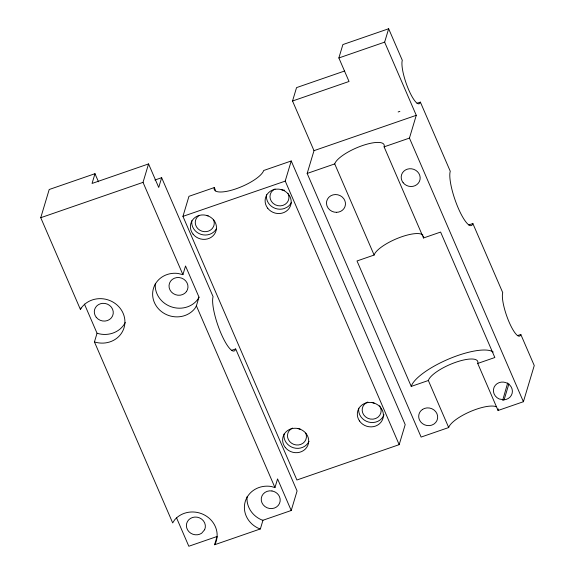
<?xml version="1.0" encoding="UTF-8"?>
<svg xmlns="http://www.w3.org/2000/svg" width="575" height="575" viewBox="0 0 575 575"><rect width="100%" height="100%" fill="white"/><g stroke="black" fill="none" stroke-linecap="round" stroke-linejoin="round"><path stroke-width="0.86" d="M154.905 180.018L161.654 177.689L213.088 296.671A29.843 6.957 70.9 0 0 221.131 333.651A29.843 6.957 70.9 0 0 235.685 348.939L297.081 490.978L291.223 510.499L262.962 520.26L260.36 528.942L214.604 544.755L215.316 543.634A23.877 22.087 16.7 0 0 205.311 515.466A23.877 22.087 16.7 0 0 174.606 519.893L172.687 522.919L94.437 341.917A23.877 22.087 16.7 0 0 123.266 329.928A23.877 22.087 16.7 0 0 111.787 301.429A23.877 22.087 16.7 0 0 80.96 308.459L80.442 309.53L40.746 217.709L49.206 189.506L94.983 173.693L98.49 181.801M94.983 173.693L92.058 183.454L148.558 163.925L158.729 187.45L161.654 177.689M80.442 309.53L80.917 307.956M94.437 341.917L97.046 333.241L84.446 304.096M182.922 274.663L185.531 265.988L199 297.153L196.391 305.828L195.026 308.265A23.417 21.663 16.7 0 1 154.847 303.514A23.417 21.663 16.7 0 1 177.833 273.427L182.922 274.663L143.024 182.368L148.558 163.925M182.943 216.365L188.959 196.319L214.295 187.565A26.86 8.043 -23.4 0 0 236.052 188.794A26.86 8.043 -23.4 0 0 263.666 170.502L291.238 160.978L405.195 424.609L399.179 444.655L296.901 479.996L182.943 216.365L285.186 181.139L291.238 160.978M496.218 406.748A26.86 8.043 -23.4 0 0 469.818 411.793A26.86 8.043 -23.4 0 0 448.687 427.541L421.123 437.072L307.165 173.442L314 150.664L292.531 101.006L296.549 87.616L344.619 71.005M292.531 101.006L349.032 81.478L338.869 57.96L342.887 44.57L388.657 28.75L402.299 60.31A23.877 5.563 70.9 0 0 408.732 89.894A23.877 5.563 70.9 0 0 420.375 102.127L450.261 171.257A29.843 6.957 70.9 0 0 458.304 208.236A29.843 6.957 70.9 0 0 472.851 223.524L502.737 292.653A23.877 5.563 70.9 0 0 509.17 322.237A23.877 5.563 70.9 0 0 520.813 334.47L534.254 365.556L523.401 401.724L498.058 410.485L477.724 363.436A26.86 8.043 -23.4 0 0 455.968 362.207A26.86 8.043 -23.4 0 0 428.353 380.499L411.24 386.414L357.01 260.964L374.124 255.048A26.86 8.043 -23.4 0 1 397.411 238.388A26.86 8.043 -23.4 0 1 423.013 235.168M214.604 544.755L217.084 536.482L188.823 546.25L176.568 517.895M523.401 401.724L409.443 138.093L416.271 115.316L384.639 42.14L388.657 28.75M260.36 528.942L258.994 528.54A23.877 22.087 16.7 0 1 245.209 501.68A23.877 22.087 16.7 0 1 271.263 486.493L274.958 487.578L277.567 478.903L291.223 510.499M507.696 382.928L502.679 400.308L504.117 399.805A9.552 8.833 16.7 0 0 511.132 386.846A9.552 8.833 16.7 0 0 495.377 385.221L494.133 387.176A9.552 8.833 16.7 0 0 499.251 399.007L504.117 399.805L508.911 383.827M199 297.153L197.627 299.582A23.417 21.663 16.7 0 1 170.638 306.59A23.417 21.663 16.7 0 1 155.308 283.655M338.869 57.96L384.639 42.14M40.746 217.709L143.024 182.368M416.997 103.292L420.375 102.127M398.144 111.96L399.869 111.363M314 150.664L416.271 115.316M307.165 173.442L334.729 163.911A26.86 8.043 -23.4 0 1 362.343 145.619A26.86 8.043 -23.4 0 1 384.1 146.855L409.443 138.093M384.1 146.855L423.495 237.985L440.608 232.07L494.838 357.521L477.724 363.436M468.697 224.962L472.851 223.524M231.524 350.376L235.685 348.939M517.435 335.635L520.813 334.47M262.962 520.26L261.596 519.865A23.877 22.087 16.7 0 1 247.099 496.642M288.003 193.567L288.233 193.955A9.552 8.833 16.7 0 1 286.975 202.716L285.222 204.283A9.552 8.833 16.7 0 1 271.443 201.43A9.552 8.833 16.7 0 1 275.094 188.923M334.729 163.911L374.124 255.048M428.353 380.499L448.687 427.541M285.222 181.024L399.179 444.655M214.295 187.565L215.697 190.814M196.391 305.828L274.958 487.578M411.24 386.414A45.483 13.62 -23.4 0 1 449.197 358.807A45.483 13.62 -23.4 0 1 493.242 352.051M423.631 236.418A26.86 8.043 -23.4 0 1 423.495 237.985M498.194 408.918A26.86 8.043 -23.4 0 1 498.058 410.485M208.2 215.862A9.552 8.833 16.7 0 1 206.583 215.46M300.416 429.187A9.552 8.833 16.7 0 1 298.022 428.49M374.519 403.255A9.552 8.833 16.7 0 1 372.176 402.407M284.567 190.181A9.552 8.833 16.7 0 1 281.297 189.642M309.012 441.32A13.132 12.147 16.7 0 1 293.559 447.796A13.132 12.147 16.7 0 1 284.028 433.996M305.742 433.104A9.552 8.833 16.7 0 1 300.833 444.403A9.552 8.833 16.7 0 1 288.413 439.645A9.552 8.833 16.7 0 1 292.596 428.066M384.028 414.762A13.132 12.147 16.7 0 1 368.69 422.093A13.132 12.147 16.7 0 1 358.735 408.178M379.572 405.706A9.552 8.833 16.7 0 1 377.919 417.256A9.552 8.833 16.7 0 1 365.405 416.738L363.774 414.927A9.552 8.833 16.7 0 1 367.863 402.018M216.444 228.699A13.132 12.147 16.7 0 1 200.934 234.341A13.132 12.147 16.7 0 1 191.813 220.671M198.986 215.517A9.552 8.833 16.7 0 0 198.023 228.814A9.552 8.833 16.7 0 0 212.268 228.534L213.512 226.579A9.552 8.833 16.7 0 0 213.526 219.779M291.453 202.292A13.132 12.147 16.7 0 1 287.27 207.093L284.302 208.538A13.132 12.147 16.7 0 1 266.541 194.724M125.285 322.496A23.877 22.087 16.7 0 1 97.046 333.241M204.65 529.712L201.653 533.233A9.552 8.833 16.7 0 1 186.71 527.857A9.552 8.833 16.7 0 1 197.146 517.184L199.539 517.881A9.552 8.833 16.7 0 1 204.65 529.712M186.386 291.662L184.748 293.336A9.552 8.833 16.7 0 1 169.194 287.73L169.036 285.408A9.552 8.833 16.7 0 1 181.578 278.106A9.552 8.833 16.7 0 1 186.386 291.662M422.424 409.472L420.67 411.039A9.552 8.833 16.7 0 0 419.412 419.793L420.648 421.856A9.552 8.833 16.7 0 0 433.952 424.055A9.552 8.833 16.7 0 0 435.728 411.671A9.552 8.833 16.7 0 0 422.424 409.472M271.975 490.957L269.502 490.856A9.552 8.833 16.7 0 0 261.309 500.48A9.552 8.833 16.7 0 0 271.939 508.58A9.552 8.833 16.7 0 0 280.133 498.949L279.5 496.685A9.552 8.833 16.7 0 0 271.975 490.957M336.576 212.333L334.104 212.074A9.552 8.833 16.7 0 1 327.463 199.151A9.552 8.833 16.7 0 1 342.24 197.017L343.872 198.828A9.552 8.833 16.7 0 1 336.576 212.333M403.14 182.713A9.552 8.833 16.7 0 0 419.448 181.391A9.552 8.833 16.7 0 0 409.465 168.755A9.552 8.833 16.7 0 0 403.14 182.713M285.293 447.479A13.132 12.147 16.7 0 0 307.711 445.654A13.132 12.147 16.7 0 0 293.983 428.289A13.132 12.147 16.7 0 0 285.293 447.479M359.512 420.993A13.132 12.147 16.7 0 0 382.066 420.548A13.132 12.147 16.7 0 0 369.538 402.428A13.132 12.147 16.7 0 0 359.512 420.993M193.078 234.154A13.132 12.147 16.7 0 0 215.496 232.329A13.132 12.147 16.7 0 0 201.768 214.964A13.132 12.147 16.7 0 0 193.078 234.154M267.706 208.229A13.132 12.147 16.7 0 0 290.152 206.633A13.132 12.147 16.7 0 0 276.618 189.132A13.132 12.147 16.7 0 0 267.706 208.229M96.255 317.307A9.552 8.833 16.7 0 0 112.556 315.977A9.552 8.833 16.7 0 0 102.573 303.348A9.552 8.833 16.7 0 0 96.255 317.307"/></g></svg>
